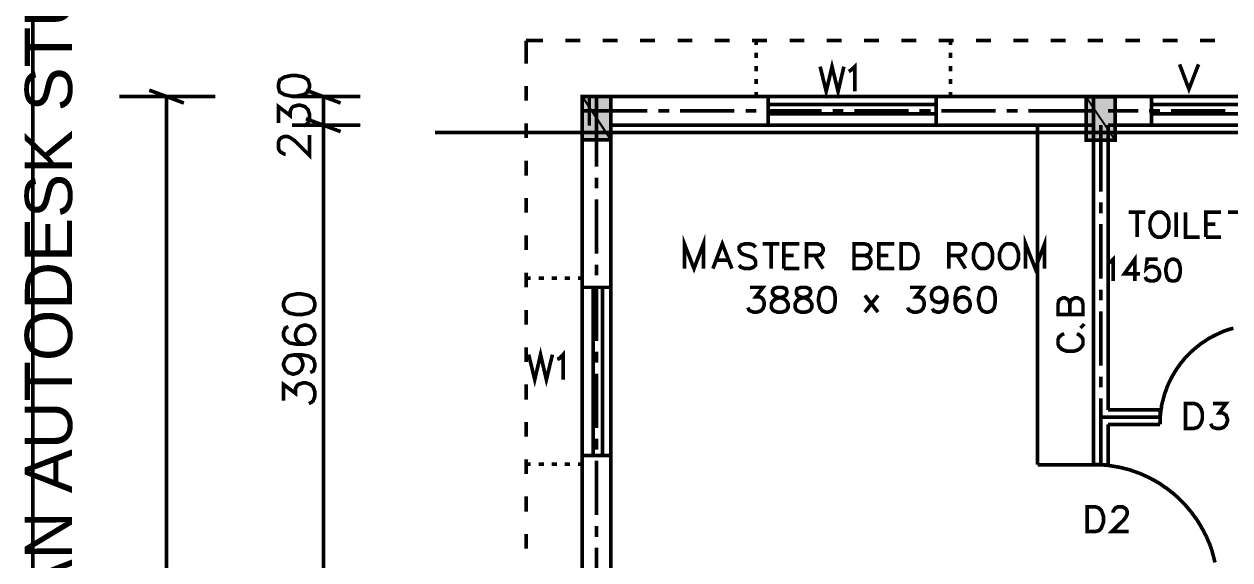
# Model space of a CAD drawing. Header units: millimetres. Extents: x 2845 to 3257, y 1294 to 1582.
# Drawn here: x 2845.3 to 2929.4, y 1419.5 to 1456.8 of the extents above; entities that cross this region are included whole.
import ezdxf

# ---------------------------------------------------------------- set-up
doc = ezdxf.new("R2010")
doc.units = ezdxf.units.MM
for name, color, linetype in [('H', 7, 'Continuous'), ('P', 7, 'Continuous'), ('T', 7, 'Continuous')]:
    doc.layers.add(name, color=color, linetype=linetype)
doc.styles.get("Standard").update_dxf_attribs({"font": 'arial.ttf'})

msp = doc.modelspace()

# ---------------------------------------------------------------- hatches: boundary and pattern name
at = {"layer": 'H', "linetype": 'Continuous'}
for points in [[(2884.203, 1448.758), (2884.203, 1451.792), (2886.214, 1451.792), (2886.214, 1448.758), (2884.203, 1448.758)], [(2884.203, 1448.758), (2884.203, 1451.792), (2886.214, 1451.792), (2886.214, 1448.758), (2884.203, 1448.758)], [(2919.392, 1448.741), (2919.392, 1451.774), (2921.386, 1451.774), (2921.386, 1448.741), (2919.392, 1448.741)]]:
    msp.add_hatch(color=256, dxfattribs=at).paths.add_polyline_path(points)

# ---------------------------------------------------------------- linework, layer by layer
at = {"layer": 'P', "const_width": 0.254}
for points in [[(2845.856, 1542.562), (3256.172, 1542.562), (3256.172, 1332.694), (2845.856, 1332.694), (2845.856, 1542.562)], [(2881.469, 1455.69), (2880.287, 1455.69)], [(2880.287, 1455.69), (2880.287, 1454.085)], [(2884.079, 1455.69), (2883.021, 1455.69)], [(2886.672, 1455.69), (2885.632, 1455.69)], [(2889.283, 1455.69), (2888.242, 1455.69)], [(2891.893, 1455.69), (2890.853, 1455.69)], [(2894.486, 1455.69), (2893.446, 1455.69)], [(2897.097, 1455.69), (2896.056, 1455.69)], [(2896.338, 1455.373), (2896.338, 1455.69)], [(2899.69, 1455.69), (2898.667, 1455.69)], [(2902.3, 1455.69), (2901.26, 1455.69)], [(2904.911, 1455.69), (2903.87, 1455.69)], [(2907.504, 1455.69), (2906.463, 1455.69)], [(2910.114, 1455.69), (2909.074, 1455.69)], [(2909.903, 1455.373), (2909.903, 1455.69)], [(2912.725, 1455.69), (2911.684, 1455.69)], [(2915.335, 1455.69), (2914.277, 1455.69)], [(2917.928, 1455.69), (2916.888, 1455.69)], [(2920.539, 1455.69), (2919.481, 1455.69)], [(2923.132, 1455.69), (2922.109, 1455.69)], [(2925.742, 1455.69), (2924.702, 1455.69)], [(2928.353, 1455.69), (2927.312, 1455.69)], [(2896.338, 1454.473), (2896.338, 1454.844)], [(2909.903, 1454.473), (2909.903, 1454.844)], [(2896.338, 1453.556), (2896.338, 1453.926)], [(2900.801, 1453.873), (2901.224, 1452.145), (2901.63, 1453.873), (2902.053, 1452.145), (2902.459, 1453.873)], [(2902.794, 1453.538), (2902.953, 1453.626), (2903.218, 1453.873), (2903.218, 1452.145)], [(2909.903, 1453.556), (2909.903, 1453.926)], [(2925.883, 1454.032), (2926.536, 1452.304), (2927.206, 1454.032)], [(2863.001, 1452.427), (2863.089, 1452.11), (2863.424, 1451.916), (2863.918, 1451.81), (2864.236, 1451.81), (2864.765, 1451.916), (2865.065, 1452.11), (2865.17, 1452.427), (2865.17, 1452.621), (2865.065, 1452.939), (2864.765, 1453.15), (2864.236, 1453.256), (2863.918, 1453.256), (2863.424, 1453.15), (2863.089, 1452.939), (2863.001, 1452.621), (2863.001, 1452.427)], [(2896.338, 1452.656), (2896.338, 1453.009)], [(2909.903, 1452.656), (2909.903, 1453.009)], [(2856.404, 1451.333), (2853.987, 1452.233)], [(2867.34, 1451.333), (2864.923, 1452.233)], [(2880.287, 1452.515), (2880.287, 1451.492)], [(2858.591, 1451.792), (2851.906, 1451.792)], [(2855.187, 1451.792), (2855.187, 1366.296)], [(2868.716, 1451.792), (2863.953, 1451.792)], [(2866.141, 1451.792), (2866.141, 1366.296)], [(2966.241, 1451.792), (2884.203, 1451.792)], [(2884.203, 1451.792), (2884.203, 1366.296)], [(2884.203, 1451.792), (2886.196, 1451.792), (2886.196, 1448.758), (2884.203, 1448.758), (2884.203, 1451.792)], [(2884.203, 1451.792), (2886.196, 1451.792), (2886.196, 1448.758), (2884.203, 1448.758), (2884.203, 1451.792)], [(2884.697, 1449.746), (2884.697, 1451.757)], [(2885.191, 1451.792), (2885.191, 1446.888)], [(2886.196, 1451.757), (2886.196, 1448.758)], [(2896.338, 1451.792), (2896.338, 1452.092)], [(2897.185, 1449.799), (2897.185, 1451.792)], [(2908.897, 1449.799), (2908.897, 1451.792)], [(2909.903, 1451.792), (2909.903, 1452.092)], [(2919.375, 1451.774), (2921.386, 1451.774), (2921.386, 1448.741), (2919.375, 1448.741), (2919.375, 1451.774)], [(2919.886, 1449.746), (2919.886, 1451.739)], [(2921.386, 1451.739), (2921.386, 1448.741)], [(2923.926, 1449.799), (2923.926, 1451.792)], [(2863.001, 1449.94), (2863.001, 1451.086), (2863.83, 1450.451), (2863.83, 1450.769), (2863.918, 1450.981), (2864.024, 1451.086), (2864.341, 1451.175), (2864.553, 1451.175), (2864.853, 1451.086), (2865.065, 1450.875), (2865.17, 1450.557), (2865.17, 1450.257), (2865.065, 1449.94), (2864.959, 1449.852), (2864.765, 1449.746)], [(2888.754, 1450.787), (2884.203, 1450.787)], [(2890.271, 1450.787), (2889.512, 1450.787)], [(2894.821, 1450.787), (2891.029, 1450.787)], [(2896.338, 1450.787), (2895.598, 1450.787)], [(2900.907, 1450.787), (2897.097, 1450.787)], [(2897.185, 1451.228), (2908.897, 1451.228)], [(2897.185, 1450.575), (2908.897, 1450.575)], [(2902.424, 1450.787), (2901.665, 1450.787)], [(2906.975, 1450.787), (2903.182, 1450.787)], [(2908.509, 1450.787), (2907.733, 1450.787)], [(2913.06, 1450.787), (2909.268, 1450.787)], [(2914.577, 1450.787), (2913.818, 1450.787)], [(2919.886, 1450.787), (2915.335, 1450.787)], [(2923.008, 1450.787), (2920.892, 1450.787)], [(2924.508, 1450.787), (2923.749, 1450.787)], [(2923.926, 1451.228), (2930.434, 1451.228)], [(2923.926, 1450.575), (2930.434, 1450.575)], [(2929.076, 1450.787), (2925.284, 1450.787)], [(2868.716, 1449.799), (2863.953, 1449.799)], [(2867.34, 1449.34), (2864.923, 1450.24)], [(2880.287, 1449.922), (2880.287, 1448.882)], [(2919.886, 1449.799), (2886.196, 1449.799)], [(2886.196, 1449.799), (2886.196, 1415.421)], [(2915.97, 1449.799), (2915.97, 1426.092)], [(2919.886, 1449.799), (2919.886, 1426.092)], [(2920.38, 1449.799), (2920.38, 1445.16)], [(2933.468, 1449.799), (2920.892, 1449.799)], [(2920.892, 1449.799), (2920.892, 1429.92)], [(2863.512, 1447.77), (2863.424, 1447.77), (2863.213, 1447.876), (2863.089, 1447.982), (2863.001, 1448.176), (2863.001, 1448.599), (2863.089, 1448.811), (2863.213, 1448.917), (2863.424, 1449.005), (2863.618, 1449.005), (2863.83, 1448.917), (2864.13, 1448.705), (2865.17, 1447.682), (2865.17, 1449.111)], [(2873.937, 1449.287), (2973.403, 1449.287)], [(2880.287, 1447.312), (2880.287, 1446.271)], [(2885.191, 1446.13), (2885.191, 1445.371)], [(2880.287, 1444.719), (2880.287, 1443.678)], [(2885.191, 1444.613), (2885.191, 1440.821)], [(2920.38, 1444.401), (2920.38, 1443.643)], [(2922.338, 1443.713), (2923.485, 1443.713)], [(2922.92, 1443.713), (2922.92, 1441.985)], [(2924.331, 1443.713), (2924.155, 1443.625), (2923.978, 1443.466), (2923.908, 1443.308), (2923.82, 1443.043), (2923.82, 1442.637), (2923.908, 1442.391), (2923.978, 1442.232), (2924.155, 1442.055), (2924.331, 1441.985), (2924.649, 1441.985), (2924.808, 1442.055), (2924.984, 1442.232), (2925.072, 1442.391), (2925.143, 1442.637), (2925.143, 1443.043), (2925.072, 1443.308), (2924.984, 1443.466), (2924.808, 1443.625), (2924.649, 1443.713), (2924.331, 1443.713)], [(2925.654, 1441.985), (2925.654, 1443.713)], [(2926.307, 1443.713), (2926.307, 1441.985), (2927.295, 1441.985)], [(2927.718, 1441.985), (2927.718, 1443.713), (2928.776, 1443.713)], [(2929.27, 1443.713), (2930.434, 1443.713)], [(2920.38, 1442.884), (2920.38, 1439.074)], [(2927.718, 1442.884), (2928.371, 1442.884)], [(2880.287, 1442.108), (2880.287, 1441.068)], [(2891.329, 1439.78), (2891.329, 1441.509), (2891.999, 1439.78), (2892.652, 1441.509), (2892.652, 1439.78)], [(2915.141, 1439.78), (2915.141, 1441.509), (2915.812, 1439.78), (2916.464, 1441.509), (2916.464, 1439.78)], [(2893.322, 1439.78), (2893.975, 1441.509), (2894.645, 1439.78)], [(2896.303, 1441.279), (2896.127, 1441.438), (2895.88, 1441.509), (2895.562, 1441.509), (2895.298, 1441.438), (2895.139, 1441.279), (2895.139, 1441.103), (2895.227, 1440.944), (2895.298, 1440.856), (2895.474, 1440.768), (2895.968, 1440.609), (2896.127, 1440.538), (2896.215, 1440.45), (2896.303, 1440.274), (2896.303, 1440.027), (2896.127, 1439.868), (2895.88, 1439.78), (2895.562, 1439.78), (2895.298, 1439.868), (2895.139, 1440.027)], [(2896.797, 1441.509), (2897.943, 1441.509)], [(2897.379, 1441.509), (2897.379, 1439.78)], [(2898.279, 1439.78), (2898.279, 1441.509), (2899.355, 1441.509)], [(2899.848, 1439.78), (2899.848, 1441.509), (2900.589, 1441.509), (2900.854, 1441.438), (2900.924, 1441.35), (2901.013, 1441.191), (2901.013, 1441.032), (2900.924, 1440.856), (2900.854, 1440.768), (2900.589, 1440.697), (2899.848, 1440.697)], [(2903.905, 1440.697), (2904.152, 1440.609), (2904.241, 1440.538), (2904.329, 1440.362), (2904.329, 1440.115), (2904.241, 1439.956), (2904.152, 1439.868), (2903.905, 1439.78), (2903.165, 1439.78), (2903.165, 1441.509), (2903.905, 1441.509), (2904.152, 1441.438), (2904.241, 1441.35), (2904.329, 1441.191), (2904.329, 1441.032), (2904.241, 1440.856), (2904.152, 1440.768), (2903.905, 1440.697), (2903.165, 1440.697)], [(2904.893, 1439.78), (2904.893, 1441.509), (2905.969, 1441.509)], [(2906.463, 1439.78), (2906.463, 1441.509), (2907.045, 1441.509), (2907.292, 1441.438), (2907.468, 1441.279), (2907.539, 1441.103), (2907.627, 1440.856), (2907.627, 1440.45), (2907.539, 1440.186), (2907.468, 1440.027), (2907.292, 1439.868), (2907.045, 1439.78), (2906.463, 1439.78)], [(2909.779, 1439.78), (2909.779, 1441.509), (2910.52, 1441.509), (2910.767, 1441.438), (2910.855, 1441.35), (2910.943, 1441.191), (2910.943, 1441.032), (2910.855, 1440.856), (2910.767, 1440.768), (2910.52, 1440.697), (2909.779, 1440.697)], [(2912.002, 1441.509), (2911.843, 1441.438), (2911.684, 1441.279), (2911.596, 1441.103), (2911.508, 1440.856), (2911.508, 1440.45), (2911.596, 1440.186), (2911.684, 1440.027), (2911.843, 1439.868), (2912.002, 1439.78), (2912.337, 1439.78), (2912.496, 1439.868), (2912.672, 1440.027), (2912.76, 1440.186), (2912.831, 1440.45), (2912.831, 1440.856), (2912.76, 1441.103), (2912.672, 1441.279), (2912.496, 1441.438), (2912.337, 1441.509), (2912.002, 1441.509)], [(2913.818, 1441.509), (2913.66, 1441.438), (2913.501, 1441.279), (2913.413, 1441.103), (2913.325, 1440.856), (2913.325, 1440.45), (2913.413, 1440.186), (2913.501, 1440.027), (2913.66, 1439.868), (2913.818, 1439.78), (2914.154, 1439.78), (2914.33, 1439.868), (2914.489, 1440.027), (2914.559, 1440.186), (2914.648, 1440.45), (2914.648, 1440.856), (2914.559, 1441.103), (2914.489, 1441.279), (2914.33, 1441.438), (2914.154, 1441.509), (2913.818, 1441.509)], [(2927.718, 1441.985), (2928.776, 1441.985)], [(2893.569, 1440.362), (2894.398, 1440.362)], [(2898.279, 1440.697), (2898.949, 1440.697)], [(2900.431, 1440.697), (2901.013, 1439.78)], [(2904.893, 1440.697), (2905.563, 1440.697)], [(2910.361, 1440.697), (2910.943, 1439.78)], [(2920.874, 1440.133), (2921.015, 1440.221), (2921.244, 1440.433), (2921.244, 1438.916)], [(2922.761, 1438.916), (2922.761, 1440.433), (2922.038, 1439.427), (2923.114, 1439.427)], [(2924.349, 1440.433), (2923.626, 1440.433), (2923.555, 1439.78), (2923.626, 1439.851), (2923.855, 1439.921), (2924.067, 1439.921), (2924.278, 1439.851), (2924.419, 1439.709), (2924.49, 1439.48), (2924.49, 1439.339), (2924.419, 1439.127), (2924.278, 1438.986), (2924.067, 1438.916), (2923.855, 1438.916), (2923.626, 1438.986), (2923.555, 1439.057), (2923.485, 1439.198)], [(2925.354, 1440.433), (2925.143, 1440.344), (2925.002, 1440.133), (2924.931, 1439.78), (2924.931, 1439.551), (2925.002, 1439.198), (2925.143, 1438.986), (2925.354, 1438.916), (2925.513, 1438.916), (2925.725, 1438.986), (2925.866, 1439.198), (2925.936, 1439.551), (2925.936, 1439.78), (2925.866, 1440.133), (2925.725, 1440.344), (2925.513, 1440.433), (2925.354, 1440.433)], [(2880.287, 1439.498), (2880.287, 1438.475)], [(2885.191, 1440.062), (2885.191, 1439.304)], [(2898.279, 1439.78), (2899.355, 1439.78)], [(2904.893, 1439.78), (2905.969, 1439.78)], [(2880.604, 1439.11), (2880.287, 1439.11)], [(2881.522, 1439.11), (2881.151, 1439.11)], [(2882.439, 1439.11), (2882.068, 1439.11)], [(2883.338, 1439.11), (2882.968, 1439.11)], [(2884.203, 1439.11), (2883.903, 1439.11)], [(2863.354, 1437.187), (2863.477, 1436.87), (2863.777, 1436.676), (2864.288, 1436.57), (2864.606, 1436.57), (2865.118, 1436.676), (2865.435, 1436.87), (2865.541, 1437.187), (2865.541, 1437.381), (2865.435, 1437.699), (2865.118, 1437.91), (2864.606, 1438.016), (2864.288, 1438.016), (2863.777, 1437.91), (2863.477, 1437.699), (2863.354, 1437.381), (2863.354, 1437.187)], [(2886.196, 1438.475), (2884.203, 1438.475)], [(2884.961, 1438.475), (2884.961, 1426.745)], [(2885.191, 1438.545), (2885.191, 1434.735)], [(2885.614, 1438.475), (2885.614, 1426.745)], [(2895.915, 1438.475), (2896.815, 1438.475), (2896.321, 1437.822), (2896.568, 1437.822), (2896.726, 1437.734), (2896.815, 1437.646), (2896.903, 1437.416), (2896.903, 1437.24), (2896.815, 1436.993), (2896.656, 1436.834), (2896.409, 1436.746), (2896.162, 1436.746), (2895.915, 1436.834), (2895.827, 1436.905), (2895.756, 1437.064)], [(2897.82, 1438.475), (2897.573, 1438.386), (2897.485, 1438.228), (2897.485, 1438.069), (2897.573, 1437.91), (2897.732, 1437.822), (2898.049, 1437.734), (2898.314, 1437.646), (2898.473, 1437.487), (2898.561, 1437.328), (2898.561, 1437.064), (2898.473, 1436.905), (2898.402, 1436.834), (2898.138, 1436.746), (2897.82, 1436.746), (2897.573, 1436.834), (2897.485, 1436.905), (2897.397, 1437.064), (2897.397, 1437.328), (2897.485, 1437.487), (2897.644, 1437.646), (2897.891, 1437.734), (2898.226, 1437.822), (2898.402, 1437.91), (2898.473, 1438.069), (2898.473, 1438.228), (2898.402, 1438.386), (2898.138, 1438.475), (2897.82, 1438.475)], [(2899.46, 1438.475), (2899.213, 1438.386), (2899.143, 1438.228), (2899.143, 1438.069), (2899.213, 1437.91), (2899.372, 1437.822), (2899.725, 1437.734), (2899.954, 1437.646), (2900.131, 1437.487), (2900.219, 1437.328), (2900.219, 1437.064), (2900.131, 1436.905), (2900.043, 1436.834), (2899.796, 1436.746), (2899.46, 1436.746), (2899.213, 1436.834), (2899.143, 1436.905), (2899.055, 1437.064), (2899.055, 1437.328), (2899.143, 1437.487), (2899.302, 1437.646), (2899.549, 1437.734), (2899.884, 1437.822), (2900.043, 1437.91), (2900.131, 1438.069), (2900.131, 1438.228), (2900.043, 1438.386), (2899.796, 1438.475), (2899.46, 1438.475)], [(2901.207, 1438.475), (2900.96, 1438.386), (2900.783, 1438.157), (2900.695, 1437.734), (2900.695, 1437.487), (2900.783, 1437.064), (2900.96, 1436.834), (2901.207, 1436.746), (2901.365, 1436.746), (2901.612, 1436.834), (2901.789, 1437.064), (2901.859, 1437.487), (2901.859, 1437.734), (2901.789, 1438.157), (2901.612, 1438.386), (2901.365, 1438.475), (2901.207, 1438.475)], [(2903.923, 1436.746), (2904.84, 1437.91)], [(2904.84, 1436.746), (2903.923, 1437.91)], [(2907.08, 1438.475), (2907.98, 1438.475), (2907.486, 1437.822), (2907.733, 1437.822), (2907.892, 1437.734), (2907.98, 1437.646), (2908.068, 1437.416), (2908.068, 1437.24), (2907.98, 1436.993), (2907.821, 1436.834), (2907.574, 1436.746), (2907.31, 1436.746), (2907.08, 1436.834), (2906.992, 1436.905), (2906.904, 1437.064)], [(2909.638, 1437.91), (2909.55, 1437.646), (2909.391, 1437.487), (2909.144, 1437.416), (2909.056, 1437.416), (2908.809, 1437.487), (2908.633, 1437.646), (2908.562, 1437.91), (2908.562, 1437.981), (2908.633, 1438.228), (2908.809, 1438.386), (2909.056, 1438.475), (2909.144, 1438.475), (2909.391, 1438.386), (2909.55, 1438.228), (2909.638, 1437.91), (2909.638, 1437.487), (2909.55, 1437.064), (2909.391, 1436.834), (2909.144, 1436.746), (2908.985, 1436.746), (2908.721, 1436.834), (2908.633, 1436.993)], [(2911.208, 1438.228), (2911.12, 1438.386), (2910.873, 1438.475), (2910.714, 1438.475), (2910.467, 1438.386), (2910.308, 1438.157), (2910.22, 1437.734), (2910.22, 1437.328), (2910.308, 1436.993), (2910.467, 1436.834), (2910.714, 1436.746), (2910.802, 1436.746), (2911.049, 1436.834), (2911.208, 1436.993), (2911.278, 1437.24), (2911.278, 1437.328), (2911.208, 1437.575), (2911.049, 1437.734), (2910.802, 1437.822), (2910.714, 1437.822), (2910.467, 1437.734), (2910.308, 1437.575), (2910.22, 1437.328)], [(2912.372, 1438.475), (2912.125, 1438.386), (2911.949, 1438.157), (2911.861, 1437.734), (2911.861, 1437.487), (2911.949, 1437.064), (2912.125, 1436.834), (2912.372, 1436.746), (2912.531, 1436.746), (2912.778, 1436.834), (2912.954, 1437.064), (2913.025, 1437.487), (2913.025, 1437.734), (2912.954, 1438.157), (2912.778, 1438.386), (2912.531, 1438.475), (2912.372, 1438.475)], [(2920.38, 1438.316), (2920.38, 1437.575)], [(2918.228, 1437.311), (2918.299, 1437.575), (2918.387, 1437.646), (2918.563, 1437.734), (2918.793, 1437.734), (2918.969, 1437.646), (2919.057, 1437.575), (2919.145, 1437.311), (2919.145, 1436.57), (2917.399, 1436.57), (2917.399, 1437.311), (2917.47, 1437.575), (2917.558, 1437.646), (2917.734, 1437.734), (2917.893, 1437.734), (2918.052, 1437.646), (2918.14, 1437.575), (2918.228, 1437.311), (2918.228, 1436.57)], [(2880.287, 1436.905), (2880.287, 1435.864)], [(2920.38, 1436.799), (2920.38, 1433.007)], [(2863.689, 1435.741), (2863.477, 1435.635), (2863.354, 1435.317), (2863.354, 1435.106), (2863.477, 1434.806), (2863.777, 1434.594), (2864.288, 1434.506), (2864.818, 1434.506), (2865.223, 1434.594), (2865.435, 1434.806), (2865.541, 1435.106), (2865.541, 1435.211), (2865.435, 1435.529), (2865.223, 1435.741), (2864.923, 1435.846), (2864.818, 1435.846), (2864.5, 1435.741), (2864.288, 1435.529), (2864.183, 1435.211), (2864.183, 1435.106), (2864.288, 1434.806), (2864.5, 1434.594), (2864.818, 1434.506)], [(2918.969, 1435.829), (2919.057, 1435.741), (2919.145, 1435.829), (2919.057, 1435.899)], [(2929.641, 1435.617), (2929.482, 1435.582), (2929.305, 1435.529), (2929.147, 1435.476), (2928.988, 1435.423), (2928.829, 1435.353), (2928.67, 1435.282), (2928.529, 1435.211), (2928.371, 1435.141), (2928.229, 1435.07), (2928.071, 1434.982), (2927.93, 1434.912), (2927.788, 1434.823), (2927.647, 1434.718), (2927.506, 1434.629), (2927.365, 1434.541), (2927.242, 1434.435), (2927.101, 1434.33), (2926.977, 1434.224), (2926.854, 1434.118), (2926.73, 1434.012), (2926.607, 1433.889), (2926.483, 1433.765), (2926.377, 1433.659), (2926.254, 1433.536), (2926.148, 1433.395), (2926.042, 1433.271), (2925.936, 1433.148), (2925.848, 1433.007), (2925.742, 1432.866), (2925.654, 1432.724), (2925.566, 1432.601), (2925.478, 1432.442), (2925.39, 1432.301), (2925.319, 1432.16), (2925.231, 1432.001), (2925.16, 1431.86), (2925.09, 1431.701), (2925.019, 1431.543), (2924.966, 1431.384), (2924.913, 1431.225), (2924.843, 1431.066), (2924.808, 1430.908), (2924.755, 1430.731), (2924.719, 1430.572), (2924.666, 1430.396), (2924.631, 1430.237), (2924.613, 1430.061), (2924.578, 1429.885), (2924.561, 1429.708), (2924.543, 1429.549), (2924.525, 1429.355), (2924.525, 1429.179), (2924.508, 1429.003), (2924.508, 1428.914)], [(2917.823, 1435.247), (2917.646, 1435.159), (2917.47, 1435), (2917.399, 1434.841), (2917.399, 1434.506), (2917.47, 1434.347), (2917.646, 1434.171), (2917.823, 1434.083), (2918.052, 1434.012), (2918.475, 1434.012), (2918.722, 1434.083), (2918.881, 1434.171), (2919.057, 1434.347), (2919.145, 1434.506), (2919.145, 1434.841), (2919.057, 1435), (2918.881, 1435.159), (2918.722, 1435.247)], [(2864.094, 1433.765), (2864.394, 1433.677), (2864.606, 1433.465), (2864.712, 1433.148), (2864.712, 1433.042), (2864.606, 1432.742), (2864.394, 1432.53), (2864.094, 1432.425), (2863.989, 1432.425), (2863.689, 1432.53), (2863.477, 1432.742), (2863.354, 1433.042), (2863.354, 1433.148), (2863.477, 1433.465), (2863.689, 1433.677), (2864.094, 1433.765), (2864.606, 1433.765), (2865.118, 1433.677), (2865.435, 1433.465), (2865.541, 1433.148), (2865.541, 1432.936), (2865.435, 1432.636), (2865.223, 1432.53)], [(2880.287, 1434.294), (2880.287, 1433.254)], [(2880.463, 1433.783), (2880.887, 1432.036), (2881.292, 1433.783), (2881.698, 1432.036), (2882.121, 1433.783)], [(2882.457, 1433.448), (2882.615, 1433.518), (2882.862, 1433.783), (2882.862, 1432.036)], [(2885.191, 1433.977), (2885.191, 1433.218)], [(2885.191, 1432.46), (2885.191, 1428.667)], [(2920.38, 1432.248), (2920.38, 1431.49)], [(2863.354, 1430.572), (2863.354, 1431.701), (2864.183, 1431.084), (2864.183, 1431.401), (2864.288, 1431.596), (2864.394, 1431.701), (2864.712, 1431.807), (2864.923, 1431.807), (2865.223, 1431.701), (2865.435, 1431.507), (2865.541, 1431.19), (2865.541, 1430.872), (2865.435, 1430.572), (2865.329, 1430.467), (2865.118, 1430.361)], [(2880.287, 1431.701), (2880.287, 1430.643)], [(2920.38, 1430.731), (2920.38, 1426.092)], [(2926.307, 1428.632), (2926.307, 1430.378), (2926.889, 1430.378), (2927.136, 1430.29), (2927.312, 1430.114), (2927.4, 1429.955), (2927.471, 1429.708), (2927.471, 1429.285), (2927.4, 1429.056), (2927.312, 1428.879), (2927.136, 1428.703), (2926.889, 1428.632), (2926.307, 1428.632)], [(2928.212, 1430.378), (2929.129, 1430.378), (2928.635, 1429.708), (2928.882, 1429.708), (2929.041, 1429.62), (2929.129, 1429.549), (2929.217, 1429.285), (2929.217, 1429.126), (2929.129, 1428.879), (2928.953, 1428.703), (2928.723, 1428.632), (2928.459, 1428.632), (2928.212, 1428.703), (2928.141, 1428.791), (2928.053, 1428.967)], [(2924.525, 1429.426), (2920.38, 1429.426)], [(2924.525, 1429.92), (2920.892, 1429.92)], [(2924.525, 1429.92), (2924.525, 1428.914)], [(2880.287, 1429.091), (2880.287, 1428.05)], [(2920.38, 1428.914), (2920.38, 1426.092)], [(2924.525, 1428.914), (2920.892, 1428.914)], [(2920.892, 1428.914), (2920.892, 1426.092)], [(2885.191, 1427.909), (2885.191, 1427.151)], [(2880.287, 1426.48), (2880.287, 1425.44)], [(2880.604, 1426.145), (2880.287, 1426.145)], [(2881.522, 1426.145), (2881.151, 1426.145)], [(2882.439, 1426.145), (2882.068, 1426.145)], [(2883.338, 1426.145), (2882.968, 1426.145)], [(2884.203, 1426.145), (2883.903, 1426.145)], [(2886.196, 1426.745), (2884.203, 1426.745)], [(2885.191, 1426.374), (2885.191, 1422.6)], [(2915.97, 1426.092), (2919.886, 1426.092)], [(2928.353, 1419.284), (2928.3, 1419.495), (2928.247, 1419.707), (2928.194, 1419.901), (2928.141, 1420.113), (2928.071, 1420.307), (2928, 1420.518), (2927.912, 1420.712), (2927.824, 1420.906), (2927.753, 1421.1), (2927.647, 1421.277), (2927.559, 1421.471), (2927.453, 1421.647), (2927.348, 1421.841), (2927.242, 1422.018), (2927.136, 1422.194), (2927.012, 1422.37), (2926.889, 1422.529), (2926.765, 1422.706), (2926.642, 1422.864), (2926.501, 1423.023), (2926.377, 1423.182), (2926.236, 1423.341), (2926.078, 1423.499), (2925.936, 1423.64), (2925.795, 1423.781), (2925.637, 1423.923), (2925.478, 1424.064), (2925.319, 1424.187), (2925.143, 1424.328), (2924.984, 1424.452), (2924.808, 1424.558), (2924.649, 1424.681), (2924.472, 1424.805), (2924.278, 1424.91), (2924.102, 1425.016), (2923.926, 1425.104), (2923.732, 1425.21), (2923.538, 1425.298), (2923.343, 1425.387), (2923.149, 1425.475), (2922.955, 1425.545), (2922.761, 1425.616), (2922.55, 1425.686), (2922.356, 1425.757), (2922.144, 1425.81), (2921.932, 1425.863), (2921.721, 1425.916), (2921.509, 1425.951), (2921.297, 1425.986), (2921.086, 1426.022), (2920.874, 1426.057), (2920.645, 1426.075), (2920.433, 1426.092), (2920.204, 1426.11), (2919.992, 1426.11), (2919.869, 1426.11)], [(2919.886, 1426.092), (2920.892, 1426.092)], [(2880.287, 1423.887), (2880.287, 1422.829)], [(2919.428, 1421.436), (2919.428, 1423.164), (2920.01, 1423.164), (2920.257, 1423.076), (2920.415, 1422.917), (2920.486, 1422.758), (2920.574, 1422.494), (2920.574, 1422.088), (2920.486, 1421.841), (2920.415, 1421.665), (2920.257, 1421.506), (2920.01, 1421.436), (2919.428, 1421.436)], [(2921.244, 1422.758), (2921.244, 1422.829), (2921.333, 1422.988), (2921.403, 1423.076), (2921.58, 1423.164), (2921.897, 1423.164), (2922.073, 1423.076), (2922.162, 1422.988), (2922.232, 1422.829), (2922.232, 1422.67), (2922.162, 1422.494), (2921.985, 1422.247), (2921.156, 1421.436), (2922.32, 1421.436)], [(2885.191, 1421.824), (2885.191, 1421.065)], [(2880.287, 1421.277), (2880.287, 1420.236)], [(2885.191, 1420.307), (2885.191, 1415.421)]]:
    msp.add_lwpolyline(points, dxfattribs=at)
at = {"layer": 'P'}
for points in [[(2886.196, 1451.792), (2884.203, 1451.792)], [(2884.203, 1451.792), (2886.196, 1448.758)], [(2884.203, 1451.792), (2886.196, 1448.758)], [(2884.203, 1448.758), (2884.203, 1451.792)], [(2886.196, 1451.792), (2884.203, 1451.792)], [(2884.203, 1451.792), (2886.196, 1448.758)], [(2884.203, 1451.792), (2886.196, 1448.758)], [(2884.203, 1448.758), (2884.203, 1451.792)], [(2886.196, 1448.758), (2886.196, 1451.792)], [(2886.196, 1448.758), (2886.196, 1451.792)], [(2921.386, 1451.774), (2919.375, 1451.774)], [(2919.375, 1451.774), (2921.386, 1448.741)], [(2919.375, 1451.774), (2921.386, 1448.741)], [(2919.375, 1448.741), (2919.375, 1451.774)], [(2921.386, 1448.741), (2921.386, 1451.774)], [(2886.196, 1448.758), (2884.203, 1448.758)], [(2886.196, 1448.758), (2884.203, 1448.758)], [(2921.386, 1448.741), (2919.375, 1448.741)]]:
    msp.add_lwpolyline(points, dxfattribs=at)

# ---------------------------------------------------------------- texts
at = {"layer": 'T', "insert": (2845.305, 1381.338), "char_height": 3.3, "attachment_point": 1, "rotation": 90}
msp.add_mtext('{\\fArial|b0|i0|c0|p18;PRODUCED BY AN AUTODESK STUDENT VERSION}', dxfattribs=at)

doc.saveas('drawing.dxf')
